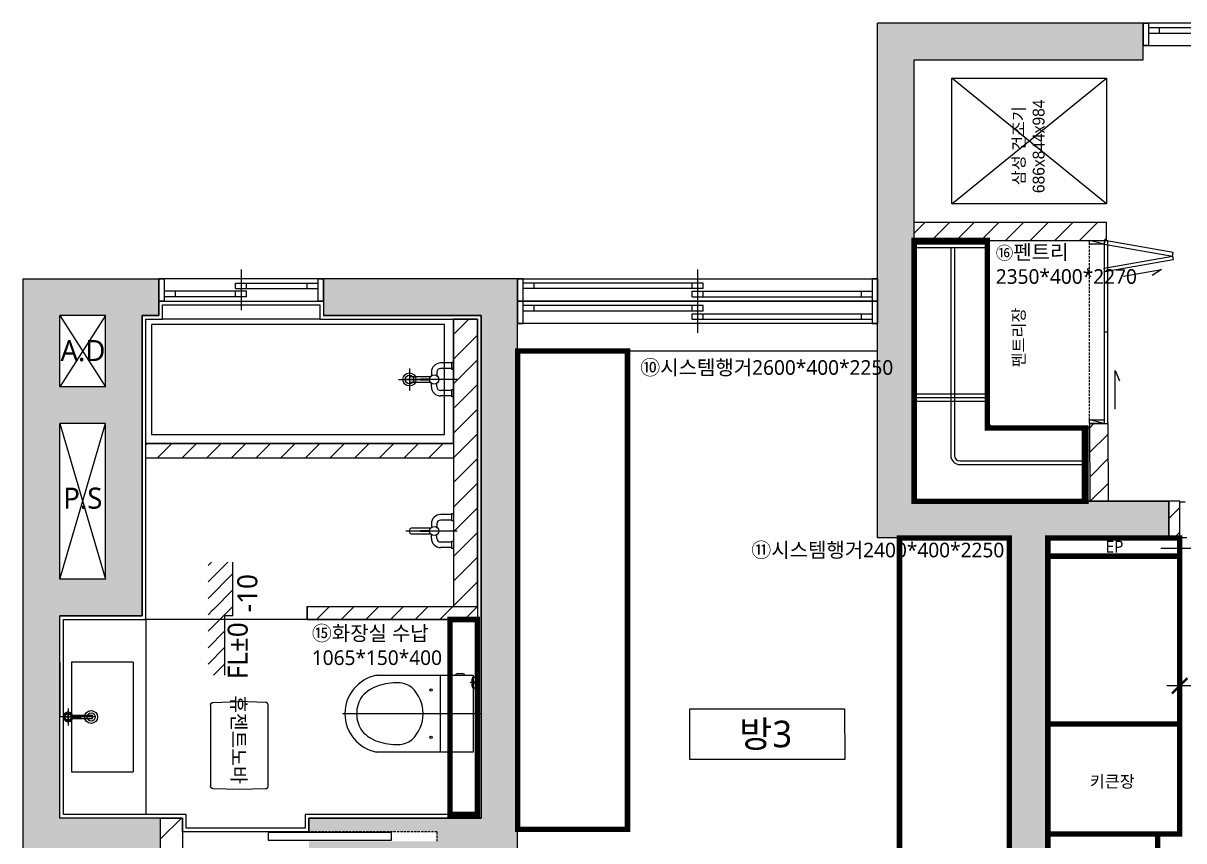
# Model space of a CAD drawing. Header units: millimetres. Extents: x 512 to 764439, y -71 to 559481.
# Drawn here: x 463561 to 469898, y 214399 to 218862 of the extents above; entities that cross this region are included whole.
import ezdxf
from ezdxf.enums import TextEntityAlignment as Align

# ---------------------------------------------------------------- set-up
doc = ezdxf.new("R2010")
doc.units = ezdxf.units.MM
doc.header["$LTSCALE"] = 50
for name, pattern in [('CENTER', [50.8, 31.75, -6.35, 6.35, -6.35]), ('DASH', [0.35, 0.25, -0.1]), ('HIDDEN', [0.375, 0.25, -0.125])]:
    doc.linetypes.add(name, pattern=pattern)
for name, color, linetype in [('#CENTER', 1, 'CENTER'), ('#DIM', 5, 'Continuous'), ('#DOOR', 4, 'Continuous'), ('#FORM', 7, 'Continuous'), ('#FUR_제작', 6, 'Continuous'), ('#TEXT', 7, 'Continuous'), ('#WIN', 4, 'Continuous'), ('#가전가구', 252, 'Continuous'), ('#건축벽체_CON', 2, 'Continuous'), ('#목공', 124, 'Continuous'), ('#욕실', 252, 'Continuous'), ('#조적', 30, 'Continuous'), ('#타일', 241, 'Continuous'), ('.', 8, 'Continuous'), ('16.마감표기도', 7, 'Continuous'), ('_0', 7, 'Continuous'), ('fur', 6, 'Continuous')]:
    doc.layers.add(name, color=color, linetype=linetype)
doc.styles.add('MtXpl_', font='Gulim.ttf')
doc.styles.get("Standard").update_dxf_attribs({"font": 'arial.ttf'})
doc.styles.add('맑은 고딕', font='malgun.ttf')
doc.styles.add('맑은고딕', font='malgun.ttf')
doc.dimstyles.new('DIM-80', dxfattribs={"dimscale": 80, "dimtxt": 2.2, "dimasz": 1.2, "dimexe": 1, "dimexo": 1.5, "dimgap": 0.5, "dimtad": 1, "dimdec": 0, "dimlunit": 6, "dimtxsty": '맑은 고딕', "dimblk": 'ARCHTICK', "dimcen": 1, "dimdle": 1, "dimclrd": 5, "dimclre": 5, "dimclrt": 4, "dimadec": 0, "dimazin": 0, "dimtfac": 1, "dimtdec": 0, "dimtix": 1, "dimtmove": 2, "dimatfit": 3, "dimldrblk": 'ARCHTICK', "dimfxl": 1, "dimtolj": 1, "dimtzin": 0, "dimarcsym": 0})

# ---------------------------------------------------------------- blocks, each defined once
blk = doc.blocks.new('DFDSF')
at = {"layer": '.', "ltscale": 2, "transparency": 33554559}
h = blk.add_hatch(color=8, dxfattribs=at)
h.dxf.hatch_style = 1
h.paths.add_polyline_path([(338341.2, 81981.1), (336641.2, 81981.1), (336641.2, 81781.1), (337741.2, 81781.1), (337741.2, 80281.1), (336886.2, 80281.1), (336886.2, 80081.1), (337741.2, 80081.1), (337741.2, 75921.1), (337281.2, 75921.1), (337281.2, 75721.1), (337941.2, 75721.1), (337941.2, 76011.1), (338391.2, 76011.1), (338391.2, 76058), (338391.2, 76211.1), (337941.2, 76211.1), (337941.2, 80081.1), (338341.2, 80081.1)])
h.paths.add_polyline_path([(338141.2, 80881.1), (337941.2, 80881.1), (337941.2, 81781.1), (338141.2, 81781.1)], flags=16)
h.paths.add_polyline_path([(338141.2, 80681.1), (338141.2, 80281.1), (337941.2, 80281.1), (337941.2, 80681.1)], flags=16)
h.paths.add_polyline_path([(339996.2, 80203.6), (339796.2, 80203.6), (339796.2, 80081.1), (339796.2, 78761.1), (339996.2, 78761.1)])
h.paths.add_polyline_path([(331166.2, 70151.1), (330766.2, 70151.1), (330766.2, 69951.1), (331366.2, 69951.1), (331366.2, 74251.1), (331166.2, 74251.1), (331166.2, 74055.5)])
h.paths.add_polyline_path([(336200.7, 78532.8), (336200.7, 79213.9), (335787, 79213.9), (335787, 78532.8)], flags=9)
h.paths.add_polyline_path([(333543.1, 77829.6), (334224.1, 77829.6), (334224.1, 78243.3), (333543.1, 78243.3)], flags=9)
h.paths.add_polyline_path([(337703.7, 74502.9), (337703.7, 75183.9), (337290, 75183.9), (337290, 74502.9)], flags=9)
h.paths.add_polyline_path([(331162.1, 74502.9), (331162.1, 75183.9), (330748.4, 75183.9), (330748.4, 74502.9)], flags=9)
h.paths.add_polyline_path([(336260.6, 76774.4), (336260.6, 77267), (335846.9, 77267), (335846.9, 76774.4)], flags=9)
h.paths.add_polyline_path([(334913.9, 79384.1), (334913.9, 79876.7), (334500.2, 79876.7), (334500.2, 79384.1)], flags=9)
h.paths.add_polyline_path([(329011.8, 71740.4), (329489.3, 71740.4), (329489.3, 72021.6), (329011.8, 72021.6)], flags=9)
h.paths.add_polyline_path([(336400.9, 79956.4), (336699.3, 79956.4), (336699.3, 80077.5), (336400.9, 80077.5)], flags=9)
h.paths.add_polyline_path([(338695.3, 81081.3), (339421.1, 81081.3), (339421.1, 81298.3), (338695.3, 81298.3)], flags=9)
h.paths.add_polyline_path([(336820.7, 78057.1), (337362.8, 78057.1), (337362.8, 78178.2), (336820.7, 78178.2)], flags=25)
h.paths.add_polyline_path([(332573.5, 80085.7), (332573.5, 80472.7), (332452.4, 80472.7), (332452.4, 80085.7)], flags=9)
h.paths.add_polyline_path([(332682, 81037.5), (332682, 81616.6), (332452.3, 81616.6), (332452.3, 81037.5)], flags=9)
h.paths.add_polyline_path([(327279.7, 75623.7), (328005.6, 75623.7), (328005.6, 75840.6), (327279.7, 75840.6)], flags=9)
h.paths.add_polyline_path([(334863.3, 79512.1), (336051.7, 79512.1), (336051.7, 79766.9), (334863.3, 79766.9)], flags=9)
h.paths.add_polyline_path([(329176.8, 70568.8), (329756.3, 70568.8), (329756.3, 70804.7), (329176.8, 70804.7)], flags=9)
h.paths.add_polyline_path([(333507.8, 69233.9), (334696.1, 69233.9), (334696.1, 69488.6), (333507.8, 69488.6)], flags=9)
h.paths.add_polyline_path([(340816.6, 69233.9), (342005, 69233.9), (342005, 69488.6), (340816.6, 69488.6)], flags=9)
h.paths.add_polyline_path([(333634.5, 79165.1), (333999.1, 79165.1), (333999.1, 79348.5), (333634.5, 79348.5)], flags=9)
h.paths.add_polyline_path([(333962.6, 80090.5), (334586.1, 80090.5), (334586.1, 80239.6), (333962.6, 80239.6)], flags=9)
h.paths.add_polyline_path([(334060.9, 75436.5), (335408.1, 75436.5), (335408.1, 75619.9), (334060.9, 75619.9)], flags=9)
h.paths.add_polyline_path([(331366.5, 68772.9), (332548, 68772.9), (332548, 69008.8), (331366.5, 69008.8)], flags=9)
h.paths.add_polyline_path([(334774.3, 77718.7), (335343.7, 77718.7), (335343.7, 78003.8), (334774.3, 78003.8)], flags=9)
h.paths.add_polyline_path([(335953.7, 79875.3), (336320.9, 79875.3), (336320.9, 80024.3), (335953.7, 80024.3)], flags=9)
h.paths.add_polyline_path([(333460.9, 76854.3), (333764.7, 76854.3), (333764.7, 77007.1), (333460.9, 77007.1)], flags=9)
h.paths.add_polyline_path([(333091.1, 76542.6), (333394.9, 76542.6), (333394.9, 76695.4), (333091.1, 76695.4)], flags=9)
h.paths.add_polyline_path([(332969.8, 79053.3), (333100.7, 79053.3), (333100.7, 79206.1), (332969.8, 79206.1)], flags=9)
h.paths.add_polyline_path([(332884.4, 77770.4), (333188.2, 77770.4), (333188.2, 77923.2), (332884.4, 77923.2)], flags=9)
h.paths.add_polyline_path([(332836.6, 78524.5), (333230.8, 78524.5), (333230.8, 78677.2), (332836.6, 78677.2)], flags=9)
h.paths.add_polyline_path([(329027.4, 69208.3), (329838.7, 69208.3), (329838.7, 69493.3), (329027.4, 69493.3)], flags=9)
h.paths.add_polyline_path([(333408.3, 81268.8), (334219.6, 81268.8), (334219.6, 81553.9), (333408.3, 81553.9)], flags=9)
h.paths.add_polyline_path([(336706.9, 80756.2), (336706.9, 81151.4), (336537.7, 81151.4), (336537.7, 80756.2)], flags=9)
h.paths.add_polyline_path([(336759.6, 81121.6), (336759.6, 81407.7), (336590.4, 81407.7), (336590.4, 81121.6)], flags=9)
h.paths.add_polyline_path([(328332, 78371.2), (328332, 78766.4), (328162.7, 78766.4), (328162.7, 78371.2)], flags=9)
h.paths.add_polyline_path([(328384.8, 78736.5), (328384.8, 79022.9), (328214.7, 79022.9), (328214.7, 78736.5)], flags=9)
h.paths.add_polyline_path([(338932.4, 71242.6), (339326.7, 71242.6), (339326.7, 71395.4), (338932.4, 71395.4)], flags=9)
h.paths.add_polyline_path([(341434.5, 74226.2), (341828.8, 74226.2), (341828.8, 74379), (341434.5, 74379)], flags=9)
h.paths.add_polyline_path([(337702.2, 71296.7), (338108.8, 71296.7), (338108.8, 71577.9), (337702.2, 71577.9)], flags=9)
h.paths.add_polyline_path([(340786.3, 71296.7), (341192.9, 71296.7), (341192.9, 71577.9), (340786.3, 71577.9)], flags=9)
h.paths.add_polyline_path([(330938, 77966.2), (331344.6, 77966.2), (331344.6, 78247.4), (330938, 78247.4)], flags=9)
h.paths.add_polyline_path([(333628.2, 71737.2), (334197.6, 71737.2), (334197.6, 72022.3), (333628.2, 72022.3)], flags=9)
h.paths.add_polyline_path([(327958.2, 69261.8), (328352.4, 69261.8), (328352.4, 69414.6), (327958.2, 69414.6)], flags=9)
h.paths.add_polyline_path([(327409.8, 71898.3), (327804.1, 71898.3), (327804.1, 72051.1), (327409.8, 72051.1)], flags=9)
h.paths.add_polyline_path([(327434.8, 74896.2), (327829, 74896.2), (327829, 75049), (327434.8, 75049)], flags=9)
h.paths.add_polyline_path([(327440.5, 77324), (327756.6, 77324), (327756.6, 77476.7), (327440.5, 77476.7)], flags=9)
h.paths.add_polyline_path([(327478.9, 76542.6), (327782.7, 76542.6), (327782.7, 76695.4), (327478.9, 76695.4)], flags=9)
h.paths.add_polyline_path([(341178.3, 75772.2), (341178.3, 75148.5), (341329.6, 75148.5), (341329.6, 75772.2)], flags=9)
h.paths.add_polyline_path([(341233.7, 75866.2), (341233.7, 76261.4), (341064.4, 76261.4), (341064.4, 75866.2)], flags=9)
h.paths.add_polyline_path([(341286.5, 76231.5), (341286.5, 76517.9), (341116.4, 76517.9), (341116.4, 76231.5)], flags=9)
h.paths.add_polyline_path([(339403.9, 77086.2), (339403.9, 77481.4), (339234.7, 77481.4), (339234.7, 77086.2)], flags=9)
h.paths.add_polyline_path([(339456.2, 77438.2), (339456.2, 77723.4), (339289.6, 77723.4), (339289.6, 77438.2)], flags=9)
h.paths.add_polyline_path([(328180, 78337.2), (328180, 77751.1), (328331.3, 77751.1), (328331.3, 78337.2)], flags=9)
h.paths.add_polyline_path([(338414.5, 77089.5), (339135.2, 77089.5), (339135.2, 77242.3), (338414.5, 77242.3)], flags=9)
h.paths.add_polyline_path([(338683.5, 77496.6), (338987.3, 77496.6), (338987.3, 77649.4), (338683.5, 77649.4)], flags=9)
h.paths.add_polyline_path([(340029.3, 76679.8), (340333.1, 76679.8), (340333.1, 76832.6), (340029.3, 76832.6)], flags=9)
h.paths.add_polyline_path([(338380.9, 78083.2), (339011.1, 78083.2), (339011.1, 78236), (338380.9, 78236)], flags=9)
h.paths.add_polyline_path([(338414.5, 79236), (339135.2, 79236), (339135.2, 79388.8), (338414.5, 79388.8)], flags=9)
h.paths.add_polyline_path([(327245.7, 80105.2), (327559.2, 80105.2), (327559.2, 80280.3), (327245.7, 80280.3)], flags=9)
h.paths.add_polyline_path([(327265.7, 79299), (327538.3, 79299), (327538.3, 79477.3), (327265.7, 79477.3)], flags=9)
h.paths.add_polyline_path([(342110.3, 76479.4), (342423.8, 76479.4), (342423.8, 76654.6), (342110.3, 76654.6)], flags=9)
h = blk.add_hatch(color=8, dxfattribs=at)
h.dxf.hatch_style = 1
h.paths.add_polyline_path([(335386.2, 80281.1), (334311.2, 80281.1), (334311.2, 79371.1), (334181.2, 79371.1), (334181.2, 79171.1), (334511.2, 79171.1), (334511.2, 80081.1), (335386.2, 80081.1)])
h.paths.add_polyline_path([(333191.2, 81981.1), (331741.2, 81981.1), (331741.2, 79171.1), (332461.2, 79171.1), (332461.2, 75701.1), (333331.2, 75701.1), (333331.2, 75901.1), (332671.2, 75901.1), (332671.2, 79171.1), (333331.2, 79171.1), (333331.2, 79371.1), (331941.2, 79371.1), (331941.2, 81781.1), (333191.2, 81781.1), (333191.2, 81858.6), (333191.2, 81858.6)])
h.paths.add_polyline_path([(331581.2, 75901.1), (329778.5, 75901.1), (329778.5, 76561.1), (329578.5, 76561.1), (329578.5, 75701.1), (330086.2, 75701.1), (330086.2, 74251.1), (328896.2, 74251.1), (328896.2, 74176.6), (329769.2, 74176.6), (329769.2, 74124.6), (328896.2, 74124.6), (328896.2, 74051.1), (330286.2, 74051.1), (330286.2, 75701.1), (331581.2, 75701.1)])
h.paths.add_polyline_path([(333962.6, 80090.5), (334586.1, 80090.5), (334586.1, 80239.6), (333962.6, 80239.6)], flags=9)
h = blk.add_hatch(color=8, dxfattribs=at)
h.dxf.hatch_style = 1
h.paths.add_polyline_path([(336646.2, 74251.1), (336446.2, 74251.1), (336446.2, 68796.1), (336446.2, 68796.1), (336446.2, 68673.6), (336446.2, 68673.6), (336446.2, 68551.1), (336646.2, 68551.1), (336646.2, 68673.6), (336646.2, 68796.1)])
h.paths.add_polyline_path([(333337.8, 69143.6), (333337.8, 69636.2), (332924.1, 69636.2), (332924.1, 69143.6)], flags=9)
h.paths.add_polyline_path([(329011.8, 71740.4), (329489.3, 71740.4), (329489.3, 72021.6), (329011.8, 72021.6)], flags=9)
h.paths.add_polyline_path([(336400.9, 79956.4), (336699.3, 79956.4), (336699.3, 80077.5), (336400.9, 80077.5)], flags=9)
h.paths.add_polyline_path([(338695.3, 81081.3), (339421.1, 81081.3), (339421.1, 81298.3), (338695.3, 81298.3)], flags=9)
h.paths.add_polyline_path([(336820.7, 78057.1), (337362.8, 78057.1), (337362.8, 78178.2), (336820.7, 78178.2)], flags=9)
h.paths.add_polyline_path([(332573.5, 80085.7), (332573.5, 80472.7), (332452.4, 80472.7), (332452.4, 80085.7)], flags=9)
h.paths.add_polyline_path([(332682, 81037.5), (332682, 81616.6), (332452.3, 81616.6), (332452.3, 81037.5)], flags=9)
h.paths.add_polyline_path([(327279.7, 75623.7), (328005.6, 75623.7), (328005.6, 75840.6), (327279.7, 75840.6)], flags=9)
h.paths.add_polyline_path([(334863.3, 79512.1), (336051.7, 79512.1), (336051.7, 79766.9), (334863.3, 79766.9)], flags=9)
h.paths.add_polyline_path([(329176.8, 70568.8), (329756.3, 70568.8), (329756.3, 70804.7), (329176.8, 70804.7)], flags=9)
h.paths.add_polyline_path([(333507.8, 69233.9), (334696.1, 69233.9), (334696.1, 69488.6), (333507.8, 69488.6)], flags=9)
h.paths.add_polyline_path([(340376, 69233.9), (341564.3, 69233.9), (341564.3, 69488.6), (340376, 69488.6)], flags=9)
h.paths.add_polyline_path([(333634.5, 79165.1), (333999.1, 79165.1), (333999.1, 79348.5), (333634.5, 79348.5)], flags=9)
h.paths.add_polyline_path([(333962.6, 80090.5), (334586.1, 80090.5), (334586.1, 80239.6), (333962.6, 80239.6)], flags=9)
h.paths.add_polyline_path([(334060.9, 75436.5), (335408.1, 75436.5), (335408.1, 75619.9), (334060.9, 75619.9)], flags=9)
h.paths.add_polyline_path([(331366.5, 68772.9), (332548, 68772.9), (332548, 69008.8), (331366.5, 69008.8)], flags=9)
h.paths.add_polyline_path([(334774.3, 77718.7), (335343.7, 77718.7), (335343.7, 78003.8), (334774.3, 78003.8)], flags=9)
h.paths.add_polyline_path([(335953.7, 79875.3), (336320.9, 79875.3), (336320.9, 80024.3), (335953.7, 80024.3)], flags=9)
h.paths.add_polyline_path([(333460.9, 76854.3), (333764.7, 76854.3), (333764.7, 77007.1), (333460.9, 77007.1)], flags=9)
h.paths.add_polyline_path([(333091.1, 76542.6), (333394.9, 76542.6), (333394.9, 76695.4), (333091.1, 76695.4)], flags=9)
h.paths.add_polyline_path([(332969.8, 79053.3), (333100.7, 79053.3), (333100.7, 79206.1), (332969.8, 79206.1)], flags=9)
h.paths.add_polyline_path([(332884.4, 77770.4), (333188.2, 77770.4), (333188.2, 77923.2), (332884.4, 77923.2)], flags=9)
h.paths.add_polyline_path([(332836.6, 78524.5), (333230.8, 78524.5), (333230.8, 78677.2), (332836.6, 78677.2)], flags=9)
h.paths.add_polyline_path([(329027.4, 69208.3), (329838.7, 69208.3), (329838.7, 69493.3), (329027.4, 69493.3)], flags=9)
h.paths.add_polyline_path([(333408.3, 81268.8), (334219.6, 81268.8), (334219.6, 81553.9), (333408.3, 81553.9)], flags=9)
h.paths.add_polyline_path([(336706.9, 80756.2), (336706.9, 81151.4), (336537.7, 81151.4), (336537.7, 80756.2)], flags=9)
h.paths.add_polyline_path([(336759.6, 81121.6), (336759.6, 81407.7), (336590.4, 81407.7), (336590.4, 81121.6)], flags=9)
h.paths.add_polyline_path([(328332, 78371.2), (328332, 78766.4), (328162.7, 78766.4), (328162.7, 78371.2)], flags=9)
h.paths.add_polyline_path([(328384.8, 78736.5), (328384.8, 79022.9), (328214.7, 79022.9), (328214.7, 78736.5)], flags=9)
h.paths.add_polyline_path([(338932.4, 71242.6), (339326.7, 71242.6), (339326.7, 71395.4), (338932.4, 71395.4)], flags=9)
h.paths.add_polyline_path([(341434.5, 74226.2), (341828.8, 74226.2), (341828.8, 74379), (341434.5, 74379)], flags=9)
h.paths.add_polyline_path([(337702.2, 71296.7), (338108.8, 71296.7), (338108.8, 71577.9), (337702.2, 71577.9)], flags=9)
h.paths.add_polyline_path([(340786.3, 71296.7), (341192.9, 71296.7), (341192.9, 71577.9), (340786.3, 71577.9)], flags=9)
h.paths.add_polyline_path([(330938, 77966.2), (331344.6, 77966.2), (331344.6, 78247.4), (330938, 78247.4)], flags=9)
h.paths.add_polyline_path([(333628.2, 71737.2), (334197.6, 71737.2), (334197.6, 72022.3), (333628.2, 72022.3)], flags=9)
h.paths.add_polyline_path([(327958.2, 69261.8), (328352.4, 69261.8), (328352.4, 69414.6), (327958.2, 69414.6)], flags=9)
h.paths.add_polyline_path([(327409.8, 71898.3), (327804.1, 71898.3), (327804.1, 72051.1), (327409.8, 72051.1)], flags=9)
h.paths.add_polyline_path([(327434.8, 74896.2), (327829, 74896.2), (327829, 75049), (327434.8, 75049)], flags=9)
h.paths.add_polyline_path([(327440.5, 77324), (327756.6, 77324), (327756.6, 77476.7), (327440.5, 77476.7)], flags=9)
h.paths.add_polyline_path([(327478.9, 76542.6), (327782.7, 76542.6), (327782.7, 76695.4), (327478.9, 76695.4)], flags=9)
h.paths.add_polyline_path([(341178.3, 75772.2), (341178.3, 75148.5), (341329.6, 75148.5), (341329.6, 75772.2)], flags=9)
h.paths.add_polyline_path([(341233.7, 75866.2), (341233.7, 76261.4), (341064.4, 76261.4), (341064.4, 75866.2)], flags=9)
h.paths.add_polyline_path([(341286.5, 76231.5), (341286.5, 76517.9), (341116.4, 76517.9), (341116.4, 76231.5)], flags=9)
h.paths.add_polyline_path([(339403.9, 77086.2), (339403.9, 77481.4), (339234.7, 77481.4), (339234.7, 77086.2)], flags=9)
h.paths.add_polyline_path([(339456.2, 77438.2), (339456.2, 77723.4), (339289.6, 77723.4), (339289.6, 77438.2)], flags=9)
h.paths.add_polyline_path([(328180, 78337.2), (328180, 77751.1), (328331.3, 77751.1), (328331.3, 78337.2)], flags=9)
h.paths.add_polyline_path([(338414.5, 77089.5), (339135.2, 77089.5), (339135.2, 77242.3), (338414.5, 77242.3)], flags=9)
h.paths.add_polyline_path([(338683.5, 77496.6), (338987.3, 77496.6), (338987.3, 77649.4), (338683.5, 77649.4)], flags=9)
h.paths.add_polyline_path([(340029.3, 76679.8), (340333.1, 76679.8), (340333.1, 76832.6), (340029.3, 76832.6)], flags=9)
h.paths.add_polyline_path([(338380.9, 78083.2), (339011.1, 78083.2), (339011.1, 78236), (338380.9, 78236)], flags=9)
h.paths.add_polyline_path([(338414.5, 79236), (339135.2, 79236), (339135.2, 79388.8), (338414.5, 79388.8)], flags=9)
h.paths.add_polyline_path([(327245.7, 80105.2), (327559.2, 80105.2), (327559.2, 80280.3), (327245.7, 80280.3)], flags=9)
h.paths.add_polyline_path([(327265.7, 79299), (327538.3, 79299), (327538.3, 79477.3), (327265.7, 79477.3)], flags=9)
h.paths.add_polyline_path([(342110.3, 76479.4), (342423.8, 76479.4), (342423.8, 76654.6), (342110.3, 76654.6)], flags=9)
h = blk.add_hatch(color=8, dxfattribs=at)
h.dxf.hatch_style = 1
h.paths.add_polyline_path([(327276.2, 77641.1), (327276.2, 78746.1), (327726.2, 78746.1), (327726.2, 80386.1), (327816.2, 80386.1), (327816.2, 80586.1), (327076.2, 80586.1), (327076.2, 68551.1), (328176.2, 68551.1), (328176.2, 68751.1), (327276.2, 68751.1), (327276.2, 69951.1), (328066.2, 69951.1), (328066.2, 70151.1), (327276.2, 70151.1), (327276.2, 74051.1), (327896.2, 74051.1), (327896.2, 74251.1), (327276.2, 74251.1), (327276.2, 77441.1), (327826.2, 77441.1), (327826.2, 77641.1)])
h.paths.add_polyline_path([(327276.2, 78946.1), (327276.2, 79796.1), (327526.2, 79796.1), (327526.2, 78946.1)], flags=16)
h.paths.add_polyline_path([(327276.2, 79996.1), (327276.2, 80386.1), (327526.2, 80386.1), (327526.2, 79996.1)], flags=16)
h.paths.add_polyline_path([(327245.7, 80105.2), (327559.2, 80105.2), (327559.2, 80280.3), (327245.7, 80280.3)], flags=24)
h.paths.add_polyline_path([(327265.7, 79299), (327538.3, 79299), (327538.3, 79477.3), (327265.7, 79477.3)], flags=24)
h = blk.add_hatch(color=8, dxfattribs=at)
h.dxf.hatch_style = 1
h.paths.add_polyline_path([(329776.2, 80586.1), (328716.2, 80586.1), (328716.2, 80386.1), (329576.2, 80386.1), (329576.2, 77641.1), (328636.2, 77641.1), (328636.2, 77567.1), (329336.2, 77567.1), (329336.2, 77515.1), (328636.2, 77515.1), (328636.2, 77441.1), (329776.2, 77441.1)])
at = {"layer": '#CENTER', "color": 8, "ltscale": 2}
for p, q in [((327526.2, 80386.1), (327276.2, 79996.1)), ((327276.2, 80386.1), (327526.2, 79996.1)), ((327276.2, 79796.1), (327526.2, 78946.1)), ((327276.2, 78946.1), (327526.2, 79796.1))]:
    blk.add_line(p, q, dxfattribs=at)
at = {"layer": '#DOOR', "color": 8}
for p, q in [((333084.1, 80600.1), (333292.1, 80636.8)), ((333292.1, 80636.8), (333240.6, 80603.2)), ((333038.3, 79873.5), (333038.3, 80084.7)), ((333038.3, 80084.7), (333062.4, 80028.1)), ((333391.2, 79171.1), (333391.2, 79368.6)), ((333391.2, 79368.6), (333420.9, 79368.6)), ((333430.7, 79171.1), (333391.2, 79171.1)), ((329087.7, 77562.1), (328413.6, 77562.1)), ((328413.6, 77562.1), (328413.6, 77520.1)), ((328413.6, 77520.1), (329087.7, 77520.1)), ((329087.7, 77520.1), (329087.7, 77562.1))]:
    blk.add_line(p, q, dxfattribs=at)
at = {"layer": '#DOOR', "color": 8, "linetype": 'HIDDEN'}
for p, q in [((329336.2, 77567.1), (328636.2, 77567.1)), ((329336.2, 77515.1), (329336.2, 77567.1))]:
    blk.add_line(p, q, dxfattribs=at)
at = {"layer": '#FUR_제작', "color": 8}
for p, q in [((332898.3, 80795.1), (332978.3, 80795.1)), ((332898.3, 80775.1), (332898.3, 80795.1)), ((332978.3, 80775.1), (332898.3, 80795.1)), ((332978.3, 80775.1), (332898.3, 80775.1)), ((332978.3, 80795.1), (332978.3, 80775.1)), ((332898.3, 79815.1), (332978.3, 79815.1)), ((332898.3, 79795.1), (332898.3, 79815.1)), ((332978.3, 79795.1), (332898.3, 79815.1)), ((332978.3, 79795.1), (332898.3, 79795.1)), ((332978.3, 79815.1), (332978.3, 79795.1))]:
    blk.add_line(p, q, dxfattribs=at)
at = {"layer": '#FUR_제작', "color": 8, "linetype": 'HIDDEN'}
blk.add_line((332898.3, 79815.1), (332898.3, 80775.1), dxfattribs=at)
at = {"layer": '#FUR_제작', "color": 8, "ltscale": 2}
for p, q in [((332978.3, 80795.1), (332998.3, 80795.1)), ((332978.3, 80795.1), (332978.3, 79795.1)), ((332981.7, 80795.1), (332978.3, 80775.4)), ((332978.3, 80775.4), (333352.5, 80709.4)), ((333356, 80729.1), (332981.7, 80795.1)), ((332998.3, 79795.1), (332998.3, 80795.1)), ((332978.3, 80643.4), (333352.5, 80709.4)), ((333356, 80689.7), (332981.7, 80623.7)), ((333352.5, 80709.4), (333356, 80729.1)), ((333352.5, 80709.4), (333356, 80689.7)), ((332981.7, 80623.7), (332978.3, 80643.4)), ((332998.3, 80295.1), (332978.3, 80295.1)), ((332978.3, 79795.1), (332998.3, 79795.1))]:
    blk.add_line(p, q, dxfattribs=at)
at = {"layer": '#TEXT', "color": 8}
for p, q in [((328221.2, 78746.1), (328221.2, 79039.5)), ((328221.2, 78746.1), (328176.2, 78746.1)), ((328176.2, 78746.1), (328176.2, 78421.1))]:
    blk.add_line(p, q, dxfattribs=at)
at = {"layer": '#WIN', "color": 8}
for p, q in [((336641.2, 81981.1), (333191.2, 81981.1)), ((333191.2, 81981.1), (333191.2, 81858.6)), ((333191.2, 81858.6), (333191.2, 81981.1)), ((333191.2, 81981.1), (333221.2, 81981.1)), ((333221.2, 81981.1), (333221.2, 81858.6)), ((333221.2, 81957.3), (334371.2, 81957.3)), ((333281.2, 81927.3), (333281.2, 81957.3)), ((333221.2, 81927.3), (334371.2, 81927.3)), ((333191.2, 81858.6), (336641.2, 81858.6)), ((333221.2, 81858.6), (333191.2, 81858.6)), ((328266.2, 80636.1), (328266.2, 80413.6)), ((330758.7, 80636.1), (330758.7, 80413.6)), ((328716.2, 80586.1), (327816.2, 80586.1)), ((327816.2, 80586.1), (327816.2, 80463.6)), ((327816.2, 80463.6), (327816.2, 80586.1)), ((327816.2, 80586.1), (327846.2, 80586.1)), ((327846.2, 80586.1), (327846.2, 80463.6)), ((328236.2, 80532.3), (328236.2, 80562.3)), ((328236.2, 80562.3), (328686.2, 80562.3)), ((328296.2, 80532.3), (328296.2, 80562.3)), ((328626.2, 80532.3), (328626.2, 80562.3)), ((328686.2, 80463.6), (328686.2, 80586.1)), ((328686.2, 80586.1), (328716.2, 80586.1)), ((328716.2, 80463.6), (328716.2, 80586.1)), ((328716.2, 80586.1), (328716.2, 80463.6)), ((329776.2, 80586.1), (331741.2, 80586.1)), ((329776.2, 80463.6), (329776.2, 80586.1)), ((329806.2, 80586.1), (329776.2, 80586.1)), ((329776.2, 80586.1), (329776.2, 80463.6)), ((329806.2, 80463.6), (329806.2, 80586.1)), ((330788.7, 80562.3), (329806.2, 80562.3)), ((329866.2, 80532.3), (329866.2, 80562.3)), ((330728.7, 80532.3), (330728.7, 80562.3)), ((330788.7, 80532.3), (330788.7, 80562.3)), ((331741.2, 80586.1), (331711.2, 80586.1)), ((331711.2, 80586.1), (331711.2, 80463.6)), ((331741.2, 80586.1), (331741.2, 80463.6)), ((331741.2, 80463.6), (331741.2, 80586.1)), ((328296.2, 80517.3), (327846.2, 80517.3)), ((328296.2, 80487.3), (327846.2, 80487.3)), ((327906.2, 80517.3), (327906.2, 80487.3)), ((328236.2, 80532.3), (328686.2, 80532.3)), ((328236.2, 80487.3), (328236.2, 80517.3)), ((328296.2, 80487.3), (328296.2, 80517.3)), ((330788.7, 80532.3), (329806.2, 80532.3)), ((330728.7, 80487.3), (330728.7, 80517.3)), ((330728.7, 80517.3), (331711.2, 80517.3)), ((330728.7, 80487.3), (331711.2, 80487.3)), ((330758.7, 80513.6), (330758.7, 80291.1)), ((330788.7, 80487.3), (330788.7, 80517.3)), ((331651.2, 80517.3), (331651.2, 80487.3)), ((327816.2, 80463.6), (328716.2, 80463.6)), ((327846.2, 80463.6), (327816.2, 80463.6)), ((328716.2, 80463.6), (328686.2, 80463.6)), ((329776.2, 80463.6), (331741.2, 80463.6)), ((329776.2, 80341.1), (329776.2, 80463.6)), ((329806.2, 80463.6), (329776.2, 80463.6)), ((329776.2, 80463.6), (329776.2, 80341.1)), ((331741.2, 80463.6), (329776.2, 80463.6)), ((329776.2, 80463.6), (329806.2, 80463.6)), ((329806.2, 80341.1), (329806.2, 80463.6)), ((330788.7, 80439.8), (329806.2, 80439.8)), ((329866.2, 80409.8), (329866.2, 80439.8)), ((330728.7, 80409.8), (330728.7, 80439.8)), ((330788.7, 80409.8), (330788.7, 80439.8)), ((331741.2, 80463.6), (331711.2, 80463.6)), ((331711.2, 80463.6), (331711.2, 80341.1)), ((331711.2, 80463.6), (331741.2, 80463.6)), ((331741.2, 80463.6), (331741.2, 80341.1)), ((331741.2, 80341.1), (331741.2, 80463.6)), ((330788.7, 80409.8), (329806.2, 80409.8)), ((330728.7, 80364.8), (330728.7, 80394.8)), ((330728.7, 80394.8), (331711.2, 80394.8)), ((330728.7, 80364.8), (331711.2, 80364.8)), ((330788.7, 80364.8), (330788.7, 80394.8)), ((331651.2, 80394.8), (331651.2, 80364.8)), ((331741.2, 80341.1), (329776.2, 80341.1)), ((329776.2, 80341.1), (329806.2, 80341.1)), ((331711.2, 80341.1), (331741.2, 80341.1)), ((331741.2, 80191.1), (329776.2, 80191.1))]:
    blk.add_line(p, q, dxfattribs=at)
at = {"layer": '#가전가구', "color": 8, "ltscale": 2}
for p, q in [((332147.2, 80995.1), (332147.2, 81681.1)), ((332147.2, 81681.1), (332991.2, 81681.1)), ((332991.2, 80995.1), (332147.2, 81681.1)), ((332147.2, 80995.1), (332991.2, 81681.1)), ((332991.2, 81681.1), (332991.2, 80995.1)), ((332991.2, 80995.1), (332147.2, 80995.1)), ((332341.2, 80775.1), (331941.2, 80775.1)), ((332341.2, 80755.1), (331941.2, 80755.1)), ((332141.2, 80755.1), (332141.2, 79621.1)), ((332161.2, 80755.1), (332161.2, 79621.1)), ((332341.2, 80795.1), (332341.2, 79821.1)), ((332341.2, 79955.1), (331941.2, 79955.1)), ((332341.2, 79935.1), (331941.2, 79935.1)), ((332341.2, 79915.1), (331941.2, 79915.1)), ((332901.2, 79771.1), (332391.2, 79771.1)), ((332858.4, 79771.1), (332858.4, 79371.1)), ((332878.4, 79771.1), (332878.4, 79371.1)), ((332191.2, 79591.1), (332858.4, 79591.1)), ((332191.2, 79571.1), (332858.4, 79571.1))]:
    blk.add_line(p, q, dxfattribs=at)
for centre, radius in [((332391.2, 79821.1), 50), ((332191.2, 79621.1), 50), ((332191.2, 79621.1), 30)]:
    blk.add_arc(centre, radius, 180, 270, dxfattribs=at)
at = {"layer": '#건축벽체_CON', "color": 8, "ltscale": 2}
for p, q in [((333191.2, 81981.1), (331741.2, 81981.1)), ((331741.2, 79171.1), (331741.2, 81981.1)), ((333191.2, 81781.1), (333191.2, 81981.1)), ((331941.2, 79371.1), (331941.2, 81781.1)), ((331941.2, 81781.1), (333191.2, 81781.1)), ((327076.2, 68551.1), (327076.2, 80586.1)), ((327076.2, 80586.1), (327816.2, 80586.1)), ((327816.2, 80586.1), (327816.2, 80386.1)), ((329776.2, 80586.1), (328716.2, 80586.1)), ((328716.2, 80586.1), (328716.2, 80386.1)), ((329776.2, 77441.1), (329776.2, 80586.1)), ((327276.2, 79996.1), (327276.2, 80386.1)), ((327526.2, 80386.1), (327276.2, 80386.1)), ((327526.2, 79996.1), (327526.2, 80386.1)), ((327816.2, 80386.1), (327726.2, 80386.1)), ((327726.2, 80386.1), (327726.2, 78746.1)), ((329576.2, 80386.1), (328716.2, 80386.1)), ((329576.2, 77641.1), (329576.2, 80386.1)), ((327526.2, 79996.1), (327276.2, 79996.1)), ((327276.2, 78946.1), (327276.2, 79796.1)), ((327526.2, 79796.1), (327276.2, 79796.1)), ((327526.2, 78946.1), (327526.2, 79796.1)), ((333331.2, 79371.1), (331941.2, 79371.1)), ((332671.2, 79371.1), (333331.2, 79371.1)), ((333331.2, 79171.1), (333331.2, 79371.1)), ((332461.2, 79171.1), (331741.2, 79171.1)), ((332461.2, 79171.1), (332461.2, 75701.1)), ((332671.2, 75901.1), (332671.2, 79171.1)), ((332671.2, 79171.1), (333331.2, 79171.1)), ((327526.2, 78946.1), (327276.2, 78946.1)), ((327726.2, 78746.1), (327276.2, 78746.1)), ((327276.2, 77641.1), (327276.2, 78746.1)), ((327826.2, 77641.1), (327276.2, 77641.1)), ((327826.2, 77441.1), (327826.2, 77641.1)), ((328636.2, 77567.1), (328636.2, 77641.1)), ((328636.2, 77641.1), (329576.2, 77641.1))]:
    blk.add_line(p, q, dxfattribs=at)
at = {"layer": '#목공', "color": 8, "ltscale": 2}
for p, q in [((331941.2, 80895.1), (332991.2, 80895.1)), ((332991.2, 80795.1), (332991.2, 80895.1)), ((331941.2, 80795.1), (332991.2, 80795.1)), ((332898.3, 79795.1), (332998.3, 79795.8)), ((332898.3, 79795.1), (332901.2, 79371.1)), ((332998.3, 79795.8), (333001.2, 79371.1)), ((333391.2, 79371.1), (333331.2, 79371.1)), ((333331.2, 79371.1), (333331.2, 79171.1)), ((333391.2, 79171.1), (333391.2, 79371.1)), ((333331.2, 79171.1), (333391.2, 79171.1)), ((327826.2, 77641.1), (327946.2, 77641.1)), ((327946.2, 77641.1), (327946.2, 77441.1))]:
    blk.add_line(p, q, dxfattribs=at)
at = {"layer": '#욕실', "color": 8, "ltscale": 2}
for p, q in [((327816.2, 80386.1), (327726.2, 80386.1)), ((327726.2, 80386.1), (327726.2, 79686.1)), ((328696.2, 80366.1), (327836.2, 80366.1)), ((329426.2, 80386.1), (328716.2, 80386.1)), ((329426.2, 79686.1), (329426.2, 80366.1)), ((329376.2, 80336.1), (327776.2, 80336.1)), ((327776.2, 80336.1), (327776.2, 79736.1)), ((329376.2, 79736.1), (329376.2, 80336.1)), ((327776.2, 79736.1), (329376.2, 79736.1)), ((327746.2, 79686.1), (329426.2, 79686.1)), ((327746.2, 78726.1), (327746.2, 77661.1)), ((327276.2, 78493.6), (327276.2, 78193.6)), ((327676.2, 78493.6), (327339.8, 78493.6)), ((327339.8, 78493.6), (327339.8, 77893.6)), ((327676.2, 78493.6), (327676.2, 77893.6)), ((327322.2, 78166.1), (327322.2, 78221.1)), ((327294.7, 78193.6), (327349.7, 78193.6)), ((327339.8, 77893.6), (327676.2, 77893.6))]:
    blk.add_line(p, q, dxfattribs=at)
at = {"layer": '#욕실', "color": 8}
for p, q in [((329416.2, 80126.1), (329355.2, 80126.1)), ((329416.2, 80091.1), (329416.2, 80131.1)), ((329416.2, 80131.1), (329426.2, 80131.1)), ((329426.2, 80131.1), (329426.2, 80091.1)), ((329185.2, 80095.5), (329185.2, 79976.7)), ((329185.2, 80041.1), (329185.2, 80031.1)), ((329300.2, 80051.1), (329195.2, 80051.1)), ((329305.2, 80076.1), (329305.2, 80056.1)), ((329335.2, 80076.1), (329335.2, 80056.1)), ((329416.2, 80096.1), (329355.2, 80096.1)), ((329426.2, 80091.1), (329416.2, 80091.1)), ((329125.8, 80036.1), (329244.6, 80036.1)), ((329195.2, 80021.1), (329300.2, 80021.1)), ((329245.4, 80033.1), (329245.4, 80039.1)), ((329245.4, 80039.1), (329295.4, 80039.1)), ((329295.4, 80033.1), (329245.4, 80033.1)), ((329305.2, 79996.1), (329305.2, 80016.1)), ((329335.2, 79996.1), (329335.2, 80016.1)), ((329416.2, 79941.1), (329416.2, 79981.1)), ((329416.2, 79981.1), (329426.2, 79981.1)), ((329426.2, 79981.1), (329426.2, 79941.1)), ((329416.2, 79976.1), (329355.2, 79976.1)), ((329416.2, 79946.1), (329355.2, 79946.1)), ((329426.2, 79941.1), (329416.2, 79941.1)), ((329416.2, 79298.6), (329355.2, 79298.6)), ((329416.2, 79263.6), (329416.2, 79303.6)), ((329416.2, 79303.6), (329426.2, 79303.6)), ((329426.2, 79303.6), (329426.2, 79263.6)), ((329300.2, 79223.6), (329195.2, 79223.6)), ((329305.2, 79248.6), (329305.2, 79228.6)), ((329335.2, 79248.6), (329335.2, 79228.6)), ((329416.2, 79268.6), (329355.2, 79268.6)), ((329426.2, 79263.6), (329416.2, 79263.6)), ((329185.2, 79213.6), (329185.2, 79203.6)), ((329195.2, 79193.6), (329300.2, 79193.6)), ((329245.4, 79205.6), (329245.4, 79211.6)), ((329245.4, 79211.6), (329295.4, 79211.6)), ((329295.4, 79205.6), (329245.4, 79205.6)), ((329305.2, 79168.6), (329305.2, 79188.6)), ((329335.2, 79168.6), (329335.2, 79188.6)), ((329416.2, 79113.6), (329416.2, 79153.6)), ((329416.2, 79153.6), (329426.2, 79153.6)), ((329426.2, 79153.6), (329426.2, 79113.6)), ((329416.2, 79148.6), (329355.2, 79148.6)), ((329416.2, 79118.6), (329355.2, 79118.6)), ((329426.2, 79113.6), (329416.2, 79113.6)), ((329005.1, 78421.4), (329533.1, 78421.4)), ((329353.1, 78421.4), (329353.1, 78001.4)), ((329442.2, 78427.8), (329435.8, 78421.4)), ((329435.8, 78421.4), (329490.2, 78421.4)), ((329448.6, 78430.5), (329477.3, 78430.5)), ((329490.2, 78421.4), (329483.8, 78427.8)), ((329527.2, 78362.4), (329527.2, 78400.4)), ((329533.1, 78421.4), (329533.1, 78001.4)), ((329538.2, 78411.4), (329544.2, 78411.4)), ((329544.2, 78411.4), (329544.2, 78351.4)), ((329567.8, 78381.4), (329516.5, 78381.4)), ((329544.2, 78351.4), (329538.2, 78351.4)), ((329555.2, 78391.7), (329544.2, 78391.7)), ((329544.2, 78371.8), (329544.2, 78391)), ((329555.2, 78371.2), (329544.2, 78371.2)), ((329544.7, 78391.7), (329545.7, 78390.7)), ((329545.7, 78372.2), (329544.7, 78371.2)), ((329545.7, 78391.7), (329545.7, 78371.2)), ((329545.7, 78390.7), (329556.2, 78390.7)), ((329545.7, 78372.2), (329556.2, 78372.2)), ((329555.2, 78391.7), (329556.2, 78390.7)), ((329556.2, 78372.2), (329555.2, 78371.2)), ((329556.2, 78390.7), (329556.2, 78372.2)), ((328100.9, 78265.4), (328101.6, 78266.4)), ((328101.6, 78266.4), (328102.4, 78267.5)), ((328102.4, 78267.5), (328103.2, 78268.4)), ((328103.2, 78268.4), (328104.2, 78269.3)), ((328104.2, 78269.3), (328105.2, 78270.1)), ((328105.2, 78270.1), (328106.2, 78270.8)), ((328106.2, 78270.8), (328107.4, 78271.4)), ((328107.4, 78271.4), (328108.5, 78272)), ((328108.5, 78272), (328109.7, 78272.4)), ((328109.7, 78272.4), (328111, 78272.7)), ((328111, 78272.7), (328112.2, 78272.9)), ((328112.2, 78272.9), (328113.5, 78273)), ((328113.5, 78273), (328256.5, 78277.5)), ((328399.5, 78273), (328256.5, 78277.5)), ((328400.8, 78272.9), (328399.5, 78273)), ((328402, 78272.7), (328400.8, 78272.9)), ((328403.3, 78272.4), (328402, 78272.7)), ((328404.5, 78272), (328403.3, 78272.4)), ((328405.7, 78271.4), (328404.5, 78272)), ((328406.8, 78270.8), (328405.7, 78271.4)), ((328407.8, 78270.1), (328406.8, 78270.8)), ((328408.8, 78269.3), (328407.8, 78270.1)), ((328409.8, 78268.4), (328408.8, 78269.3)), ((328410.6, 78267.5), (328409.8, 78268.4)), ((328411.4, 78266.4), (328410.6, 78267.5)), ((328412.1, 78265.4), (328411.4, 78266.4)), ((327340.7, 78203.6), (327452.2, 78203.6)), ((327452.2, 78203.6), (327452.2, 78183.6)), ((328099, 78258), (328099.1, 78259.3)), ((328099, 78258), (328099, 77817.1)), ((328099.1, 78259.3), (328099.2, 78260.6)), ((328099.2, 78260.6), (328099.5, 78261.8)), ((328099.5, 78261.8), (328099.9, 78263)), ((328099.9, 78263), (328100.4, 78264.2)), ((328100.4, 78264.2), (328100.9, 78265.4)), ((328412.7, 78264.2), (328412.1, 78265.4)), ((328413.1, 78263), (328412.7, 78264.2)), ((328413.5, 78261.8), (328413.1, 78263)), ((328413.8, 78260.6), (328413.5, 78261.8)), ((328413.9, 78259.3), (328413.8, 78260.6)), ((328414, 78258), (328413.9, 78259.3)), ((328414, 77817.1), (328414, 78258)), ((329573.5, 78211.4), (328819.2, 78211.4)), ((329251, 78211.4), (329245, 78211.4)), ((327452.2, 78183.6), (327340.7, 78183.6)), ((327393, 78196.6), (327343, 78196.6)), ((327343, 78190.6), (327343, 78190.6)), ((327343, 78190.6), (327393, 78190.6)), ((327393, 78190.6), (327393, 78196.6)), ((329533.1, 78001.4), (329005.1, 78001.4)), ((328099.1, 77815.8), (328099, 77817.1)), ((328099.2, 77814.5), (328099.1, 77815.8)), ((328099.5, 77813.3), (328099.2, 77814.5)), ((328099.9, 77812), (328099.5, 77813.3)), ((328100.4, 77810.8), (328099.9, 77812)), ((328100.9, 77809.7), (328100.4, 77810.8)), ((328101.6, 77808.6), (328100.9, 77809.7)), ((328102.4, 77807.6), (328101.6, 77808.6)), ((328103.2, 77806.6), (328102.4, 77807.6)), ((328104.2, 77805.7), (328103.2, 77806.6)), ((328105.2, 77804.9), (328104.2, 77805.7)), ((328106.2, 77804.2), (328105.2, 77804.9)), ((328107.4, 77803.6), (328106.2, 77804.2)), ((328108.5, 77803.1), (328107.4, 77803.6)), ((328109.7, 77802.7), (328108.5, 77803.1)), ((328111, 77802.4), (328109.7, 77802.7)), ((328112.2, 77802.2), (328111, 77802.4)), ((328113.5, 77802.1), (328112.2, 77802.2)), ((328256.5, 77797.5), (328113.5, 77802.1)), ((328399.5, 77802.1), (328256.5, 77797.5)), ((328399.5, 77802.1), (328400.8, 77802.2)), ((328400.8, 77802.2), (328402, 77802.4)), ((328402, 77802.4), (328403.3, 77802.7)), ((328403.3, 77802.7), (328404.5, 77803.1)), ((328404.5, 77803.1), (328405.7, 77803.6)), ((328405.7, 77803.6), (328406.8, 77804.2)), ((328406.8, 77804.2), (328407.8, 77804.9)), ((328407.8, 77804.9), (328408.8, 77805.7)), ((328408.8, 77805.7), (328409.8, 77806.6)), ((328409.8, 77806.6), (328410.6, 77807.6)), ((328410.6, 77807.6), (328411.4, 77808.6)), ((328411.4, 77808.6), (328412.1, 77809.7)), ((328412.1, 77809.7), (328412.7, 77810.8)), ((328412.7, 77810.8), (328413.1, 77812)), ((328413.1, 77812), (328413.5, 77813.3)), ((328413.5, 77813.3), (328413.8, 77814.5)), ((328413.8, 77814.5), (328413.9, 77815.8)), ((328413.9, 77815.8), (328414, 77817.1))]:
    blk.add_line(p, q, dxfattribs=at)
at = {"layer": '#욕실', "color": 8, "linetype": 'CENTER'}
for p, q in [((329446.2, 80036.1), (329165.2, 80036.1)), ((329446.2, 79208.6), (329165.2, 79208.6)), ((327322.2, 78239.6), (327322.2, 78147.6)), ((327472.2, 78193.6), (327276.2, 78193.6))]:
    blk.add_line(p, q, dxfattribs=at)
at = {"layer": '#욕실', "color": 8}
for centre, radius in [((329185.2, 80036.1), 35.6), ((329185.2, 80036.1), 23.8), ((329320.2, 80036.1), 25), ((329320.2, 79208.6), 25), ((329303.1, 78340.2), 6.58), ((327322.2, 78193.6), 21), ((329303.1, 78082.6), 6.58)]:
    blk.add_circle(centre, radius, dxfattribs=at)
at = {"layer": '#욕실', "color": 8, "ltscale": 2}
for centre, radius in [((327322.2, 78193.6), 17.5), ((327447.2, 78193.6), 35), ((327447.2, 78193.6), 22.5)]:
    blk.add_circle(centre, radius, dxfattribs=at)
at = {"layer": '#욕실', "color": 8}
for centre, radius, start, end in [((329355.2, 80076.1), 50, 90, 180), ((329195.2, 80041.1), 10, 90, 180), ((329355.2, 80076.1), 20, 90, 180), ((329195.2, 80031.1), 10, 180, 270), ((329355.2, 79996.1), 50, 180, 270), ((329355.2, 79996.1), 20, 180, 270), ((329355.2, 79248.6), 50, 90, 180), ((329195.2, 79213.6), 10, 90, 180), ((329355.2, 79248.6), 20, 90, 180), ((329195.2, 79203.6), 10, 180, 270), ((329355.2, 79168.6), 50, 180, 270), ((329355.2, 79168.6), 20, 180, 270), ((329047.3, 78211.4), 214.2, 101.37888, 258.62112), ((329448.6, 78421.4), 9.07, 90, 135), ((329477.3, 78421.4), 9.07, 45, 90), ((329538.2, 78400.4), 11, 90, 180), ((329083.4, 78159.7), 215, 108.65516, 136.55222), ((329115.4, 78064.9), 315, 88.38391, 108.65516), ((329120.6, 78249.9), 130, 53.45598, 88.38391), ((329066.3, 78212.4), 193.6, 359.70317, 47.12753), ((329538.2, 78362.4), 11, 180, 270), ((329062.8, 78211.8), 165.9, 144.75172, 180.13649), ((327322.2, 78193.6), 26, 22.61986, 337.38014), ((329062.8, 78211), 165.9, 179.86351, 215.24828), ((329066.3, 78210.4), 193.6, 312.87247, 0.29683), ((329091.9, 78211.6), 159, 359.92747, 360), ((329083.4, 78263.1), 215, 223.44778, 251.34484), ((329115.4, 78357.9), 315, 251.34484, 271.61609), ((329120.6, 78172.9), 130, 271.61609, 306.54402)]:
    blk.add_arc(centre, radius, start, end, dxfattribs=at)
at = {"layer": '#조적', "color": 8, "ltscale": 2}
for p, q in [((329426.2, 80366.1), (329426.2, 78816.1)), ((329426.2, 80366.1), (329426.2, 79686.1)), ((329556.2, 80366.1), (329426.2, 80366.1)), ((329426.2, 80366.1), (329426.2, 78796.1)), ((329556.2, 78796.1), (329556.2, 80366.1)), ((329426.2, 79686.1), (327746.2, 79686.1)), ((329426.2, 79606.1), (327746.2, 79606.1)), ((329426.2, 79601.1), (329426.2, 78816.1)), ((328626.2, 78796.1), (329556.2, 78796.1)), ((328626.2, 78796.1), (328626.2, 78726.1)), ((328626.2, 78726.1), (328626.2, 78796.1)), ((328626.2, 78796.1), (329556.2, 78796.1)), ((329426.2, 78796.1), (329556.2, 78796.1)), ((329556.2, 78796.1), (329556.2, 78726.1)), ((328626.2, 78726.1), (329556.2, 78726.1)), ((329556.2, 78726.1), (328626.2, 78726.1))]:
    blk.add_line(p, q, dxfattribs=at)
at = {"layer": '#타일', "color": 8, "ltscale": 2}
for p, q in [((327816.2, 80386.1), (327816.2, 80463.6)), ((327816.2, 80463.6), (328716.2, 80463.6)), ((327836.2, 80366.1), (327836.2, 80443.6)), ((327836.2, 80443.6), (328696.2, 80443.6)), ((328696.2, 80443.6), (328696.2, 80366.1)), ((328716.2, 80463.6), (328716.2, 80386.1)), ((327726.2, 78746.1), (327726.2, 80386.1)), ((327726.2, 80386.1), (327816.2, 80386.1)), ((327746.2, 78726.1), (327746.2, 80366.1)), ((327746.2, 80366.1), (327836.2, 80366.1)), ((328696.2, 80366.1), (329556.2, 80366.1)), ((328716.2, 80386.1), (329576.2, 80386.1)), ((329556.2, 80366.1), (329556.2, 77661.1)), ((329576.2, 80386.1), (329576.2, 77641.1)), ((327276.2, 77641.1), (327276.2, 78746.1)), ((327276.2, 78746.1), (327726.2, 78746.1)), ((327296.2, 77661.1), (327296.2, 78726.1)), ((327296.2, 78726.1), (327746.2, 78726.1)), ((327946.2, 77641.1), (327276.2, 77641.1)), ((327966.2, 77661.1), (327296.2, 77661.1)), ((327946.2, 77567.1), (327946.2, 77641.1)), ((327966.2, 77587.1), (327966.2, 77661.1)), ((329556.2, 77661.1), (328616.2, 77661.1)), ((328616.2, 77661.1), (328616.2, 77587.1)), ((329576.2, 77641.1), (328636.2, 77641.1)), ((328636.2, 77641.1), (328636.2, 77567.1)), ((328616.2, 77587.1), (327966.2, 77587.1)), ((328636.2, 77567.1), (327946.2, 77567.1)), ((328636.2, 77567.1), (327946.2, 77567.1))]:
    blk.add_line(p, q, dxfattribs=at)
at = {"layer": '#타일', "color": 8}
blk.add_line((328626.2, 78726.1), (327746.2, 78726.1), dxfattribs=at)
at = {"layer": '.', "color": 8, "linetype": 'Continuous', "ltscale": 2, "transparency": 33554559}
for p, q in [((331941.2, 80834.3), (332002, 80895.1)), ((332036.7, 80795.1), (332136.7, 80895.1)), ((332171.4, 80795.1), (332271.4, 80895.1)), ((332306.1, 80795.1), (332406.1, 80895.1)), ((332440.8, 80795.1), (332540.8, 80895.1)), ((332575.5, 80795.1), (332675.5, 80895.1)), ((332710.2, 80795.1), (332810.2, 80895.1)), ((332844.9, 80795.1), (332944.9, 80895.1)), ((332979.6, 80795.1), (332991.2, 80806.7)), ((332898.4, 79771), (332922.6, 79795.1)), ((332899.4, 79637.2), (332998.7, 79736.5)), ((332900.3, 79503.4), (332999.6, 79602.7)), ((332902.7, 79371.1), (333000.6, 79469)), ((333391.2, 79336.6), (333331.2, 79276.6)), ((333391.2, 79201.9), (333360.4, 79171.1)), ((328194, 79039.2), (328085.5, 78930.6)), ((328104.2, 79039.2), (328085.5, 79020.4)), ((328221.2, 78976.6), (328085.5, 78840.8)), ((328221.2, 78886.8), (328115.5, 78781.1)), ((328110.5, 78776.1), (328085.5, 78751)), ((328115.5, 78781.1), (328110.5, 78776.1)), ((328200.3, 78776.1), (328170.3, 78746.1)), ((328205.3, 78781.1), (328200.3, 78776.1)), ((328221.2, 78797), (328205.3, 78781.1)), ((328170.3, 78746.1), (328085.5, 78661.2)), ((328176.2, 78662.2), (328085.5, 78571.4)), ((328176.2, 78572.4), (328085.5, 78481.6)), ((328176.2, 78482.6), (328114.8, 78421.1)), ((327939.8, 77641.1), (327826.2, 77527.5))]:
    blk.add_line(p, q, dxfattribs=at)
at = {"layer": '.', "color": 8, "linetype": 'Continuous', "ltscale": 2, "transparency": 33554523}
for p, q in [((329510, 80366.1), (329426.2, 80282.4)), ((329556.2, 80277.7), (329426.2, 80147.7)), ((329556.2, 80142.9), (329426.2, 80012.9)), ((329556.2, 80008.2), (329426.2, 79878.2)), ((329556.2, 79873.5), (329426.2, 79743.5)), ((329556.2, 79738.8), (329426.2, 79608.8)), ((327752.3, 79686.1), (327746.2, 79680)), ((327887, 79686.1), (327807, 79606.1)), ((328021.7, 79686.1), (327941.7, 79606.1)), ((328156.4, 79686.1), (328076.4, 79606.1)), ((328291.2, 79686.1), (328211.2, 79606.1)), ((328425.9, 79686.1), (328345.9, 79606.1)), ((328560.6, 79686.1), (328480.6, 79606.1)), ((328695.3, 79686.1), (328615.3, 79606.1)), ((328830, 79686.1), (328750, 79606.1)), ((328964.7, 79686.1), (328884.7, 79606.1)), ((329099.4, 79686.1), (329019.4, 79606.1)), ((329234.1, 79686.1), (329154.1, 79606.1)), ((329368.8, 79686.1), (329288.8, 79606.1)), ((329426.2, 79608.8), (329423.5, 79606.1)), ((329556.2, 79604.1), (329426.2, 79474.1)), ((329556.2, 79469.4), (329426.2, 79339.4)), ((329556.2, 79334.7), (329426.2, 79204.7)), ((329556.2, 79200), (329426.2, 79070)), ((329556.2, 79065.3), (329426.2, 78935.3)), ((329556.2, 78930.6), (329426.2, 78800.6)), ((328748.2, 78796.1), (328678.2, 78726.1)), ((328882.9, 78796.1), (328812.9, 78726.1)), ((329017.6, 78796.1), (328947.6, 78726.1)), ((329152.3, 78796.1), (329082.3, 78726.1)), ((329287, 78796.1), (329217, 78726.1)), ((329421.7, 78796.1), (329351.7, 78726.1)), ((329556.2, 78795.9), (329486.4, 78726.1))]:
    blk.add_line(p, q, dxfattribs=at)
at = {"layer": '_0', "color": 8, "extrusion": (0, 0, -1)}
for p, q in [((331563.5, 78235.9), (330714.2, 78235.9)), ((330714.2, 78235.9), (330714.2, 77963.7)), ((331564.9, 77963.7), (331563.5, 78235.9)), ((330714.2, 77963.7), (331564.9, 77963.7))]:
    blk.add_line(p, q, dxfattribs=at)
at = {"layer": 'fur', "color": 8, "ltscale": 2}
for p, q in [((333391.2, 77555.1), (333391.2, 79171.1)), ((333391.2, 79071.1), (332671.2, 79071.1)), ((333391.2, 78155.1), (332671.2, 78155.1)), ((333391.2, 77555.1), (332671.2, 77555.1)), ((333271.2, 77555.1), (333271.2, 75901.1))]:
    blk.add_line(p, q, dxfattribs=at)
at = {"layer": 'fur', "color": 8, "linetype": 'DASH', "ltscale": 50}
blk.add_line((332991.2, 75901.1), (332991.2, 77555.1), dxfattribs=at)
at = {"layer": '#TEXT', "color": 8, "style": '맑은 고딕'}
for s, p in [('A.D', (327402.4, 80136.2)), ('P.S', (327402, 79330.7))]:
    blk.add_text(s, height=115, dxfattribs=at).set_placement(p, align=Align.CENTER)
for s, height, p in [('EP', 65, (332986, 79091.4)), ('방3', 145, (330984.9, 78028.2)), ('키큰장', 65, (332900.6, 77808.6))]:
    blk.add_text(s, height=height, dxfattribs=at).set_placement(p)
for s, p in [('-10', (328354.6, 78764.9)), ('FL±0', (328301.9, 78399.4))]:
    blk.add_text(s, height=109.2, rotation=90, dxfattribs=at).set_placement(p)
at = {"layer": '#가전가구', "color": 8, "style": 'MtXpl_'}
for s, p in [('686x844x984', (332653.2, 81053.7)), ('삼성 건조기', (332544.7, 81096.5)), ('펜트리장', (332544.7, 80101.9))]:
    blk.add_text(s, height=65, rotation=90, dxfattribs=at).set_placement(p)
at = {"layer": '#욕실', "color": 8, "style": '맑은고딕'}
blk.add_text('휴젠트노바', height=77, rotation=270, dxfattribs=at).set_placement((328253.1, 78312), align=Align.MIDDLE_LEFT)
blk = doc.blocks.new('_ArchTick')
at = {"color": 0, "linetype": 'ByBlock', "const_width": 0.15}
blk.add_lwpolyline([(-0.5, -0.5), (0.5, 0.5)], dxfattribs=at)
blk = doc.blocks.new('*D569')
at = {"layer": '#DIM', "color": 5, "lineweight": -2, "transparency": 16777216}
for p, q in [((469875.8, 215349.1), (469875.8, 215314.1)), ((470945.8, 215244.1), (469805.8, 215244.1)), ((470875.8, 215151.7), (470875.8, 215174.1))]:
    blk.add_line(p, q, dxfattribs=at)
at = {"layer": 'Defpoints', "color": 0, "transparency": 16777216}
for p in [(469875.8, 215244.1), (469875.8, 215244.1), (470875.8, 215256.7)]:
    blk.add_point(p, dxfattribs=at)
at = {"layer": '#DIM', "color": 5, "lineweight": -2, "transparency": 16777216, "xscale": 84, "yscale": 84, "zscale": 84, "rotation": 180}
blk.add_blockref('_ArchTick', (469875.8, 215244.1), dxfattribs=at)
at = {"layer": '#DIM', "color": 5, "lineweight": -2, "transparency": 16777216, "xscale": 84, "yscale": 84, "zscale": 84}
blk.add_blockref('_ArchTick', (470875.8, 215244.1), dxfattribs=at)
at = {"layer": '#DIM', "color": 4, "transparency": 16777216, "insert": (470375.8, 215372), "char_height": 154, "attachment_point": 5, "style": '맑은 고딕'}
blk.add_mtext('\\A1;1,000', dxfattribs=at)

msp = doc.modelspace()

# ---------------------------------------------------------------- linework, layer by layer
at = {"layer": '#FORM', "color": 32, "ltscale": 2, "true_color": 0xcd6928}
msp.add_line((469772.86986058, 215995.69821065), (470041.18789586, 215995.69821065), dxfattribs=at)
at = {"layer": '#FUR_제작', "color": 32, "ltscale": 2, "true_color": 0xcd6928, "const_width": 30}
for points in [[(469362.95705972, 216652.11568977), (468825.76604849, 216652.11568977), (468825.76604849, 217676.11568977), (468425.76604849, 217676.11568977), (468425.76604849, 216252.11568977), (469362.95705972, 216252.11568977), (469362.95705972, 216652.11568977)], [(469155.76604849, 215952.11568977), (469155.76604849, 216052.11568977), (469875.76604849, 216052.11568977), (469875.76604849, 215952.11568977)], [(469875.76604849, 215952.11568977), (469875.76604849, 214436.11568977), (469755.76604849, 214436.11568977), (469755.76604849, 212782.11568977), (469155.76604849, 212782.11568977), (469155.76604849, 215952.11568977), (469875.76604849, 215952.11568977)], [(469155.76604849, 215036.11568977), (469875.76604849, 215036.11568977)], [(469155.76604849, 214436.11568977), (469755.76604849, 214436.11568977)]]:
    msp.add_lwpolyline(points, dxfattribs=at)
for points in [[(466260.76604849, 217072.11568977), (466860.76604849, 217072.11568977), (466860.76604849, 214460.76240563), (466260.76604849, 214460.76240563)], [(468945.76604849, 216052.11568977), (468345.76604849, 216052.11568977), (468345.76604849, 213634.32858595), (468945.76604849, 213634.32858595)], [(466040.76604849, 215607.11568977), (465890.76604849, 215607.11568977), (465890.76604849, 214542.11568977), (466040.76604849, 214542.11568977)]]:
    msp.add_lwpolyline(points, close=True, dxfattribs=at)

# ---------------------------------------------------------------- block references
at = {"layer": '16.마감표기도', "color": 22, "true_color": 0xe6280f}
msp.add_blockref('DFDSF', (136484.52170978, 136881.03692033), dxfattribs=at)

# ---------------------------------------------------------------- texts
at = {"layer": '#FUR_제작', "color": 0, "ltscale": 2, "char_height": 80, "attachment_point": 1}
for s, insert in [('{\\fMS PGothic|b0|i0|c128|p34;\\H0.875x;\\C32;\\c2648525;⑯\\fMalgun Gothic|b0|i0|c129|p50;\\H1.14286x;펜트리\\P2350*400*2270}', (468871.52141571, 217652.6679595)), ('{\\fMalgun Gothic|b0|i0|c129|p50;\\C32;\\c2648525;⑩시스템행거2600*400*2250}', (466929.9882873, 217022.48207992)), ('{\\fMalgun Gothic|b0|i0|c129|p50;\\C32;\\c2648525;⑪시스템행거2400*400*2250}', (467536.28412172, 216026.00151874)), ('{\\fMalgun Gothic|b0|i0|c129|p50;\\C32;\\c2648525;⑮화장실 수납\\P1065*150*400}', (465136.66678667, 215571.65833218))]:
    msp.add_mtext_dynamic_manual_height_columns(s, width=983.0443112396, gutter_width=98.07255812, heights=[0], dxfattribs=dict(at, insert=insert))

# ---------------------------------------------------------------- dimensions: what is measured, and where the dimension line sits
at = {"layer": '#DIM'}
dim = msp.add_linear_dim(base=(469875.76604849, 215244.11568977), p1=(470875.76604849, 215256.74417274), p2=(469875.76604849, 215244.11568977), dimstyle='DIM-80', override={"dimscale": 70}, dxfattribs=at)
dim.commit()
dim.dimension.update_dxf_attribs({"geometry": '*D569', "text_midpoint": (470375.76604849, 215372.01786368)})

doc.saveas('drawing.dxf')
